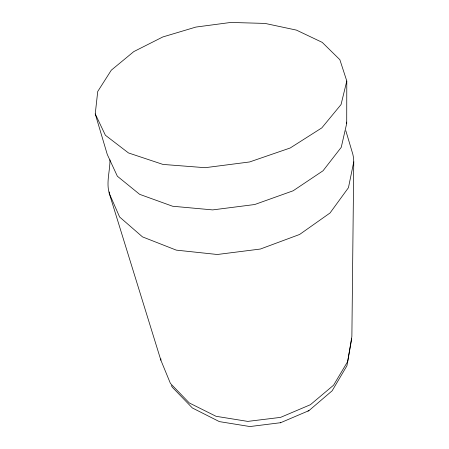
<?xml version="1.0" encoding="UTF-8"?>
<svg xmlns="http://www.w3.org/2000/svg" width="449" height="449" viewBox="0 0 449 449"><rect width="100%" height="100%" fill="white"/><g stroke="black" fill="none" stroke-linecap="round" stroke-linejoin="round"><path stroke-width="0.67" d="M345.859 130.794L352.835 154.237L353.582 158.02L353.761 161.848L351.876 336.492L347.7 361.507L333.551 385.22L310.371 404.729L280.563 417.379L247.736 421.398L216.031 416.29L189.31 402.966L170.418 383.418L160.877 360.216L160.882 358.835M346.712 123.413L346.791 81.016L339.859 59.695L322.225 42.369L296.413 30.105L265.078 23.421L230.764 22.45L195.887 27.075L162.785 36.97L133.791 51.601L111.307 70.167L97.725 91.489L95.239 113.906L107.277 154.462L117.357 176.221L139.656 194.338L172.596 206.237L212.652 209.902L254.712 204.525L293.135 190.791L323.033 170.772L341.251 147.323L346.712 123.413L346.314 122.094M109.348 191.936L109.242 193.306L160.877 360.216M109.96 159.85C110.05 170.934 106.065 182.378 109.242 193.306L119.619 216.996L142.49 236.881L176.266 250.127L217.31 254.493L260.369 249.038L299.618 234.462L330.037 212.983L348.441 187.704L353.761 161.848M351.679 338.804L346.92 365.806L332.142 390.798L308.923 410.644L307.947 411.065M346.791 81.016L341.044 104.566L321.821 127.881L290.222 147.979L249.588 161.966L205.154 167.696L162.97 164.424L128.481 152.941L105.386 135.239L95.239 113.906M171.237 385.517L172.433 387.352L192.363 407.973L219.359 421.611L249.93 426.55L280.631 422.7M280.328 422.835L308.923 410.644"/></g></svg>
